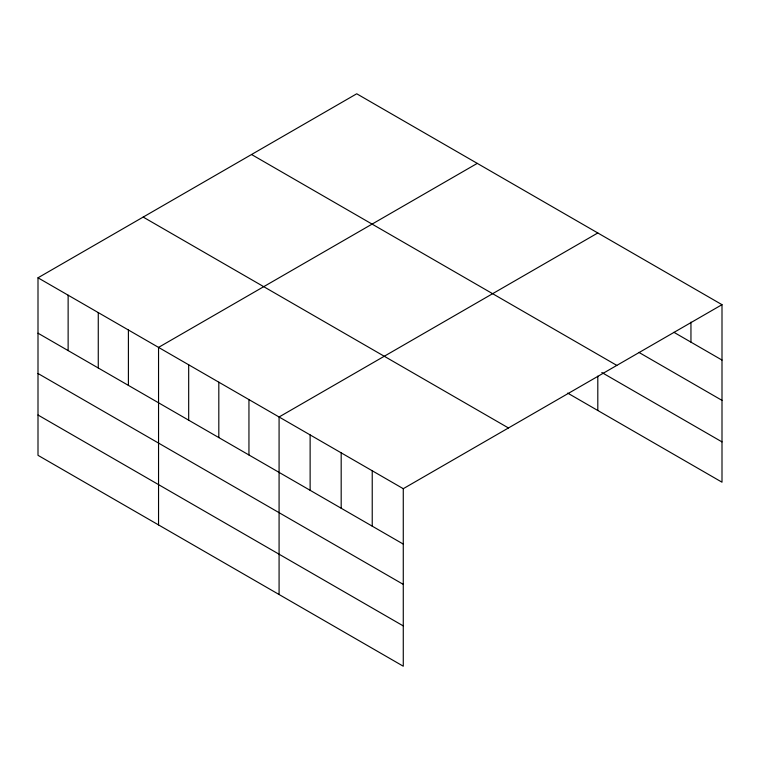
<?xml version="1.0" encoding="UTF-8"?>
<svg xmlns="http://www.w3.org/2000/svg" width="760" height="760" viewBox="0 0 760 760"><rect width="100%" height="100%" fill="white"/><g stroke="black" fill="none" stroke-linecap="round" stroke-linejoin="round"><path stroke-width="1.14" d="M38 277.799L403.275 488.689L403.275 666.216L38 455.325L38 277.799L356.725 93.784L722 304.674L722 482.201L567.672 393.101M477.261 163.381L158.545 347.396L158.545 524.922M597.806 232.968L279.081 416.983L279.081 594.51M403.275 488.689L722 304.674M673.92 332.31L722 360.069M638.875 352.374L722 400.368M251.541 154.508L616.825 365.398M601.815 372.505L722 441.892M143.174 217.075L508.459 427.965M38 333.194L403.275 544.084M38 373.492L403.275 584.383M38 415.017L403.275 625.908M690.954 322.107L690.954 342.142M597.806 376.124L597.806 410.495M372.229 470.763L372.229 526.158M341.183 452.837L341.183 508.231M310.127 434.91L310.127 490.304M248.947 399.589L248.947 454.983M218.814 382.195L218.814 437.579M188.679 364.791L188.679 420.185M128.402 329.992L128.402 385.387M98.268 312.597L98.268 367.992M68.134 295.194L68.134 350.588"/></g></svg>
